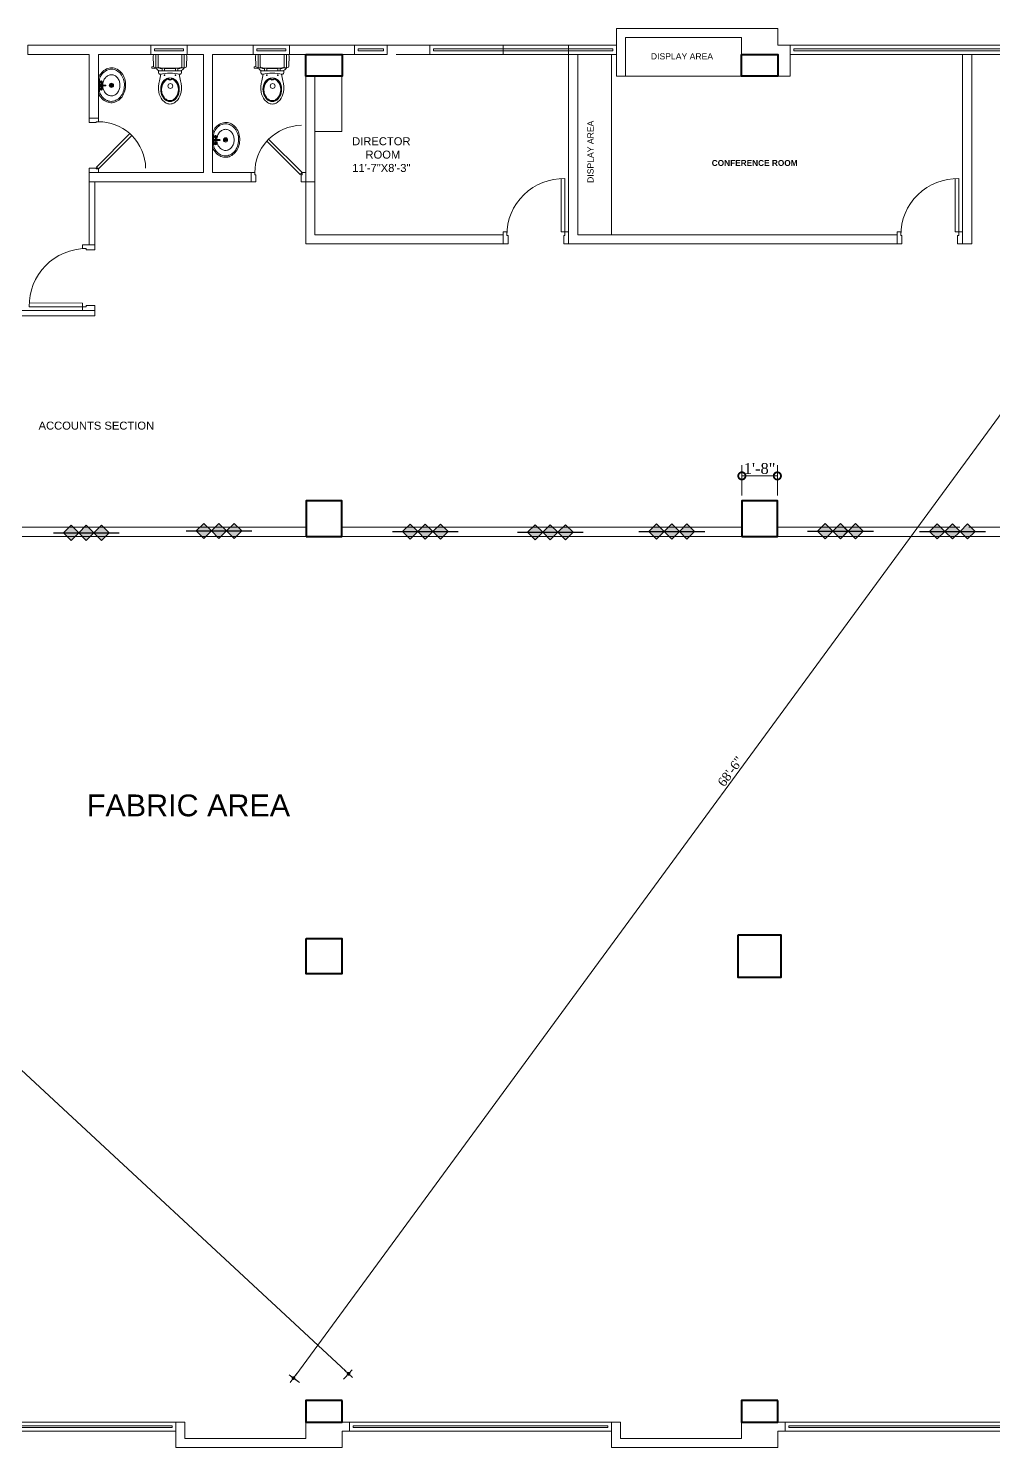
# Model space of a CAD drawing. Header units: inches. Extents: x -98933 to 1585249, y -3352739 to 192771.
# Drawn here: x 25345 to 25875, y 49650 to 50430 of the extents above; entities that cross this region are included whole.
import ezdxf

# ---------------------------------------------------------------- set-up
doc = ezdxf.new("R2010")
doc.units = ezdxf.units.IN
doc.header["$MEASUREMENT"] = 0
doc.header["$PDMODE"] = 35
doc.layers.get('0').update_dxf_attribs({"lineweight": 0})
doc.layers.get('Defpoints').update_dxf_attribs({"lineweight": 0})
for name, color, linetype, lineweight in [('A column', 106, 'Continuous', 40), ('A toilet', 30, 'Continuous', 0), ('A window', 150, 'Continuous', 0), ('coloum', 220, 'Continuous', 0), ('DOOR', 222, 'Continuous', 0), ('FIXTURE', 152, 'Continuous', 0), ('Layer1', 134, 'Continuous', 0), ('wall-line', 7, 'Continuous', 0)]:
    doc.layers.add(name, color=color, linetype=linetype, lineweight=lineweight)
doc.layers.add('fire rated wall', color=7, linetype='Continuous')
doc.styles.add('ARCH', font='times.ttf')
doc.styles.add('REG', font='times.ttf')
doc.styles.get("Standard").update_dxf_attribs({"font": 'arialbd.ttf', "height": 24})
doc.styles.add('style1', font='arial.ttf')
doc.dimstyles.new('Dim-Pres', dxfattribs={"dimtxt": 5.5, "dimasz": 2, "dimexe": 1.5, "dimexo": 1.5, "dimgap": 1, "dimtad": 3, "dimdec": 0, "dimzin": 3, "dimdsep": 46, "dimlunit": 4, "dimtxsty": 'REG', "dimblk": 'point', "dimcen": 2, "dimclrd": 256, "dimclre": 256, "dimclrt": 7, "dimadec": 0, "dimazin": 0, "dimtfac": 0.75, "dimtdec": 0, "dimtmove": 1, "dimatfit": 3, "dimldrblk": 'point', "dimfxl": 0, "dimtolj": 1, "dimtzin": 0, "dimlwd": -1, "dimlwe": -1, "dimarcsym": 1})
doc.dimstyles.new('Sunnya', dxfattribs={"dimtxt": 6, "dimasz": 8, "dimexe": 6, "dimexo": 3, "dimgap": 1, "dimtad": 3, "dimdec": 0, "dimzin": 3, "dimdsep": 46, "dimlunit": 4, "dimtxsty": 'ARCH', "dimblk": 'DOTSMALL', "dimcen": -2, "dimclrd": 256, "dimclre": 256, "dimclrt": 7, "dimadec": 0, "dimazin": 0, "dimtfac": 0.75, "dimtdec": 0, "dimtmove": 1, "dimatfit": 3, "dimfxl": 0, "dimtolj": 1, "dimtzin": 0, "dimlwd": -1, "dimlwe": -1, "dimarcsym": 0})

# ---------------------------------------------------------------- blocks, each defined once
blk = doc.blocks.new('A$C0D471ECC')
at = {"layer": 'A window', "ltscale": 30, "elevation": 0.3}
blk.add_lwpolyline([(-50.51, 36.74), (-50.51, 31.74), (93.49, 31.74), (93.49, 36.74), (-50.51, 36.74)], dxfattribs=at)
blk.add_lwpolyline([(-48.51, 34.74), (-48.51, 33.74), (91.49, 33.74), (91.49, 34.74)], close=True, dxfattribs=at)
blk = doc.blocks.new('y9')
at = {"layer": 'A window', "ltscale": 30, "elevation": 0.3}
blk.add_lwpolyline([(41502.07, 39798.24), (41502.07, 39793.24), (41522.07, 39793.24), (41522.07, 39798.24), (41502.07, 39798.24)], dxfattribs=at)
blk.add_lwpolyline([(41504.07, 39796.24), (41504.07, 39795.24), (41520.07, 39795.24), (41520.07, 39796.24)], close=True, dxfattribs=at)
blk = doc.blocks.new('A$C2D517346')
at = {"layer": 'DOOR'}
for p, q in [((2.25, 5.25), (2.25, 39.99)), ((4.5, 7.5), (4.59, 39.99)), ((0, 7.5), (4.5, 7.5))]:
    blk.add_line(p, q, dxfattribs=at)
for points in [[(0, 7.5), (2.25, 7.5), (2.25, 5.25), (3, 5.25), (3, 0), (0, 0)], [(40, 7.5), (37.75, 7.5), (37.75, 5.25), (37, 5.25), (37, 0), (40, 0)]]:
    blk.add_lwpolyline(points, close=True, dxfattribs=at)
blk.add_arc((3, 5.25), 34.75, 0, 91.23748, dxfattribs=at)
blk = doc.blocks.new('30 door')
at = {"layer": 'DOOR', "color": 7}
blk.add_lwpolyline([(-5, 28), (-5, 30), (0, 30), (0, 27.5), (-3.75, 27.5), (-3.75, 28), (-5, 28, 0.181643), (-22.32, 21.45), (-23.38, 20.38), (-5, 2), (-5, 0), (0, 0), (0, 2.5), (-3.75, 2.5), (-3.75, 2), (-5, 2), (-3.94, 3.06), (-22.32, 21.45), (-23.38, 20.38, 0.194724), (-31, 2.42, 0.196084)], format="xyb", dxfattribs=at)
blk = doc.blocks.new('COMOD-S')
at = {"layer": 'FIXTURE'}
for p, q in [((-7.85, 0), (-7.85, -5.42)), ((-2.98, -7.76), (2.98, -7.76)), ((-2.64, -11.37), (-3.36, -11.37)), ((-3, -11.01), (-3, -11.73)), ((2.64, -11.37), (3.36, -11.37)), ((3, -11.01), (3, -11.73))]:
    blk.add_line(p, q, dxfattribs=at)
for points in [[(8.47, 0), (-8.47, 0, 0.421203), (-9.19, -0.74), (-9.05, -6.56, 0.384529), (-8.38, -7.26, 0.020097), (0, -7.58, 0.020097), (8.38, -7.26, 0.384529), (9.05, -6.56), (9.19, -0.74, 0.421203)], [(6.28, -9.03), (-6.28, -9.03), (-6.28, -10.2, 0.472458), (-5.42, -10.91, -0.097656), (5.42, -10.91, 0.472458), (6.28, -10.2)], [(0, -25.96, -0.221073), (-3.15, -24.52, -0.102493), (-4.91, -21.19, -0.121565), (-4.84, -17.04, -0.187395), (-2.24, -13.54, -0.126952), (0, -12.96, -0.126952), (2.24, -13.54, -0.187395), (4.84, -17.04, -0.121565), (4.91, -21.19, -0.102493), (3.15, -24.52, -0.221073)]]:
    blk.add_lwpolyline(points, format="xyb", close=True, dxfattribs=at)
for points in [[(-7.85, -5.42), (-7.85, -6.86), (-7.85, -6.5, 0.081902), (-7.72, -7.31)], [(-7.72, -7.31, 0.32142), (-5.32, -9.03), (5.32, -9.03, 0.300027), (7.65, -7.49)], [(-6.2, -7.41, -0.203745), (-6.59, -6.5), (-6.59, 0)], [(-6.28, -7.33, 0.216674), (-5.32, -7.76), (-4.32, -7.76)], [(4.32, -7.76), (5.32, -7.76, 0.194092), (6.2, -7.41)], [(6.2, -7.41, 0.203745), (6.59, -6.5), (6.59, 0)], [(7.65, -7.49, 0.019656), (7.72, -7.31)], [(7.72, -7.31, 0.081906), (7.85, -6.5), (7.85, 0)], [(-5.08, -10.85), (-5.83, -14.5, 0.088113), (-6.13, -20.72, 0.124068), (-4.27, -24.95, 0.086475), (-2.15, -26.77, 0.130408), (0, -27.29, 0.130408), (2.15, -26.77, 0.086475), (4.27, -24.95, 0.124068), (6.13, -20.72, 0.088113), (5.83, -14.5), (5.08, -10.85)], [(0.99, -13.25, -0.069773), (2.15, -13.69, -0.187133), (4.66, -17.09, -0.121389), (4.73, -21.15, -0.102305), (3.02, -24.4, -0.221053), (0, -25.78, -0.221053), (-3.02, -24.4, -0.102305), (-4.73, -21.15, -0.059972), (-4.95, -19.13, -0.059972)], [(0.18, -14.12), (0.57, -13.93, 0.801198), (0.61, -13.79, 0.05862), (0, -13.72, 0.05862), (-0.61, -13.79, 0.801198), (-0.57, -13.93), (-0.18, -14.12)], [(4.52, -18.16, -0.089771), (4.4, -21.06, -0.101917), (2.75, -24.18, -0.221014), (0, -25.43, -0.221014), (-2.75, -24.18, -0.101917), (-4.4, -21.06, -0.033445), (-4.62, -19.13)]]:
    blk.add_lwpolyline(points, format="xyb", dxfattribs=at)
for points in [[(-2.98, -9.03), (-2.98, -7.65), (-4.32, -7.65), (-4.32, -9.03)], [(2.98, -9.03), (2.98, -7.65), (4.32, -7.65), (4.32, -9.03)]]:
    blk.add_lwpolyline(points, close=True, dxfattribs=at)
blk.add_lwpolyline([(7.24, -7.34), (8.33, -7.74), (10.04, -7.5), (9.94, -6.79), (8.94, -6.93)], dxfattribs=at)
at = {"layer": 'FIXTURE', "ltscale": 18}
blk.add_circle((-0.19, -17.39), 1.34, dxfattribs=at)
at = {"layer": 'FIXTURE'}
for centre, radius, start, end in [((2.12, -19.13), 7.06, 148.97318, 180.03686), ((0.14, -17.78), 4.68, 104.24981, 150.61341), ((-0.07, -17.72), 4.04, 101.85335, 150.00428), ((-1.06, -13.53), 0.287, 304.16874, 79.21347), ((1.06, -13.53), 0.287, 100.78357, 235.8283), ((0.07, -17.72), 4.04, 29.99609, 78.14702), ((-0.14, -17.78), 4.68, 29.38667, 75.75026), ((-2.12, -19.13), 7.06, 359.96289, 31.02656), ((2.19, -19.34), 6.81, 147.75931, 178.28957), ((-2.19, -19.34), 6.81, 1.71017, 32.24043)]:
    blk.add_arc(centre, radius, start, end, dxfattribs=at)
blk = doc.blocks.new('Faucet - Bathroom top')
for p, q in [((-4.107, 0.125), (-4.375, 0.125)), ((-3.75, 0.4788), (-3.75, 0.75)), ((-3.5, 0.482), (-3.5, 0.75)), ((-3.1461, 0.125), (-2.875, 0.125)), ((3.143, 0.125), (2.875, 0.125)), ((3.5, 0.4788), (3.5, 0.75)), ((3.75, 0.482), (3.75, 0.75)), ((4.1039, 0.125), (4.375, 0.125)), ((-4.1039, -0.125), (-4.375, -0.125)), ((-3.75, -0.4821), (-3.75, -0.75)), ((-3.5, -0.4789), (-3.5, -0.75)), ((-3.143, -0.125), (-2.875, -0.125)), ((-0.5, -0.8639), (-0.5, -4.5)), ((0.5, -4.5), (0.5, -0.8631)), ((3.1461, -0.125), (2.875, -0.125)), ((3.5, -0.4821), (3.5, -0.75)), ((3.75, -0.4789), (3.75, -0.75)), ((4.107, -0.125), (4.375, -0.125))]:
    blk.add_line(p, q)
for centre, radius in [((-3.625, 0), 1.375), ((-4.625, 0), 0.2795), ((-3.625, 0), 0.5), ((-3.625, 1), 0.2795), ((-2.625, 0), 0.2795), ((0, 0), 0.5), ((3.625, 0), 1.375), ((2.625, 0), 0.2795), ((3.625, 0), 0.5), ((3.625, 1), 0.2795), ((4.625, 0), 0.2795), ((-3.625, -1), 0.2795), ((3.625, -1), 0.2795)]:
    blk.add_circle(centre, radius)
for centre, radius, start, end in [((-3.625, 0), 1, 105.2407, 164.2093), ((-3.625, 0), 1, 16.44125, 74.07887), ((0, 0), 1.5, 289.6514, 250.3603), ((0, 0), 1, 300.3431, 239.7554), ((3.625, 0), 1, 106.12, 164.0884), ((3.625, 0), 1, 16.23422, 73.90469), ((-3.625, 0), 1, 196.2342, 253.9047), ((-3.625, 0), 1, 286.12, 344.0884), ((0, -4.5), 0.5, 180, 0), ((3.625, 0), 1, 196.4413, 254.0789), ((3.625, 0), 1, 285.2407, 344.2093)]:
    blk.add_arc(centre, radius, start, end)
blk = doc.blocks.new('basin')
at = {"layer": 'A toilet'}
for p, q in [((4321.59, -53481.96), (4321.59, -53486.67)), ((4322.02, -53482.45), (4322.02, -53486.25)), ((4325.98, -53484.32), (4327.06, -53484.32)), ((4326.52, -53484.85), (4326.52, -53483.78))]:
    blk.add_line(p, q, dxfattribs=at)
at = {"layer": 'A toilet', "linetype": 'Continuous'}
for points in [[(4321.71, -53487.43, 0.062243), (4322.54, -53488.86, 0.104469), (4324.31, -53490.37, 0.117634), (4326.3, -53490.92, 0.117634), (4328.33, -53490.5, 0.104469), (4330.19, -53489.11, 0.090016), (4331.41, -53487.06, 0.08192), (4331.92, -53484.49, 0.08192), (4331.58, -53481.89, 0.090016), (4330.49, -53479.77, 0.104469), (4328.73, -53478.26, 0.117634), (4326.73, -53477.71, 0.117634), (4324.7, -53478.13, 0.104469), (4322.85, -53479.52, 0.081852), (4321.7, -53481.37)], [(4322.14, -53487.18, 0.066025), (4322.96, -53488.57, 0.104678), (4324.6, -53489.94, 0.118622), (4326.43, -53490.41, 0.118622), (4328.27, -53489.99, 0.104678), (4329.95, -53488.67, 0.089562), (4331.03, -53486.76, 0.081185), (4331.46, -53484.38, 0.081185), (4331.1, -53481.99, 0.089562), (4330.07, -53480.06, 0.104678), (4328.43, -53478.69, 0.118622), (4326.6, -53478.22, 0.118622), (4324.76, -53478.64, 0.104678), (4323.09, -53479.96, 0.073678), (4322.14, -53481.5, 0.073678)], [(4323.26, -53484.57, 0.066324), (4323.5, -53485.85, 0.089718), (4324.18, -53487.12, 0.104607), (4325.26, -53488.02, 0.118283), (4326.47, -53488.32, 0.118283), (4327.69, -53488.04, 0.104607), (4328.79, -53487.17, 0.089718), (4329.5, -53485.92, 0.081436), (4329.78, -53484.35, 0.081436), (4329.54, -53482.78, 0.089718), (4328.85, -53481.51, 0.104607), (4327.77, -53480.61, 0.118283), (4326.56, -53480.31, 0.118283), (4325.35, -53480.59, 0.104607), (4324.24, -53481.46, 0.089718), (4323.53, -53482.71, 0.078525), (4323.26, -53484.22, 0.078525)]]:
    blk.add_lwpolyline(points, format="xyb", dxfattribs=at)
at = {"layer": 'A toilet'}
for radius in [0.81, 0.54]:
    blk.add_circle((4326.52, -53484.32), radius, dxfattribs=at)
for centre, radius, start, end in [((4323.34, -53482), 1.76, 159.183, 181.1289), ((4326.32, -53482.54), 4.3, 166.0045, 178.8129), ((4326.44, -53486.15), 4.43, 181.2737, 193.4618), ((4324.24, -53486.64), 2.65, 180.7221, 197.4282)]:
    blk.add_arc(centre, radius, start, end, dxfattribs=at)
at = {"layer": 'A toilet', "xscale": 0.3518484480027837, "yscale": 0.3518484480027837, "zscale": 0.3518484480027837, "rotation": 90}
blk.add_blockref('Faucet - Bathroom top', (4322.69, -53484.4), dxfattribs=at)
blk = doc.blocks.new('_DotSmall')
at = {"layer": 'wall-line', "color": 0, "const_width": 0.5}
blk.add_lwpolyline([(-0.0625, 0, 1), (0.0625, 0, 1)], format="xyb", close=True, dxfattribs=at)
blk = doc.blocks.new('*D382')
at = {"layer": 'coloum', "ltscale": 30, "transparency": 16777216}
for p, q in [((25737.1, 50173.5), (25737.1, 50190.24)), ((25756.6, 50173.5), (25756.6, 50190.24)), ((25737.1, 50184.24), (25756.6, 50184.24))]:
    blk.add_line(p, q, dxfattribs=at)
at = {"layer": 'Defpoints', "color": 0, "ltscale": 30, "transparency": 16777216}
for p in [(25756.6, 50184.24), (25737.1, 50170.5, 0.3), (25756.6, 50170.5, 0.3)]:
    blk.add_point(p, dxfattribs=at)
at = {"layer": 'coloum', "ltscale": 30, "transparency": 16777216, "xscale": 8, "yscale": 8, "zscale": 8, "rotation": 180}
blk.add_blockref('_DotSmall', (25737.1, 50184.24), dxfattribs=at)
at = {"layer": 'coloum', "ltscale": 30, "transparency": 16777216, "xscale": 8, "yscale": 8, "zscale": 8}
blk.add_blockref('_DotSmall', (25756.6, 50184.24), dxfattribs=at)
at = {"layer": 'coloum', "color": 7, "ltscale": 30, "transparency": 16777216, "insert": (25746.85, 50188.29), "char_height": 6, "attachment_point": 5, "style": 'ARCH'}
blk.add_mtext('\\A1;1\'-8"', dxfattribs=at)
blk = doc.blocks.new('dot')
at = {"color": 4}
for p, q in [((-1.5, 0), (1.5, 0)), ((0, 1.5), (0, -1.5))]:
    blk.add_line(p, q, dxfattribs=at)
at = {"color": 6, "const_width": 0.5}
blk.add_lwpolyline([(-0.25, 0, 1), (0.25, 0, 1)], format="xyb", close=True, dxfattribs=at)
blk = doc.blocks.new('point')
blk.add_blockref('dot', (0, 0))
blk = doc.blocks.new('*D560')
at = {"layer": 'Defpoints', "color": 0, "ltscale": 30, "transparency": 16777216}
for p in [(24959.34, 50184.37), (25520.91, 49690.62), (25507.35, 49676)]:
    blk.add_point(p, dxfattribs=at)
at = {"layer": 'Layer1', "ltscale": 30, "transparency": 16777216}
for p, q in [((24970.18, 50196.05), (24973.92, 50200.08)), ((24974.37, 50197.62), (25519.44, 49691.98)), ((25518.19, 49687.69), (25521.93, 49691.72))]:
    blk.add_line(p, q, dxfattribs=at)
at = {"layer": 'Layer1', "ltscale": 30, "transparency": 16777216, "xscale": 2, "yscale": 2, "zscale": 2}
for p, rotation in [((24972.9, 50198.98), 137.1493671832792), ((25520.91, 49690.62), 317.1493671832793)]:
    blk.add_blockref('point', p, dxfattribs=dict(at, rotation=rotation))
at = {"layer": 'Layer1', "color": 7, "ltscale": 30, "transparency": 16777216, "insert": (25249.31, 49947.4), "char_height": 5, "attachment_point": 5, "rotation": 317.14937, "style": 'REG'}
blk.add_mtext('\\A1;62\'-3"', dxfattribs=at)
blk = doc.blocks.new('*D561')
at = {"layer": 'Defpoints', "color": 0, "ltscale": 30, "transparency": 16777216}
for p in [(25976.64, 50351.05), (25993.35, 50338.81), (25507.35, 49676)]:
    blk.add_point(p, dxfattribs=at)
at = {"layer": 'Layer1', "ltscale": 30, "transparency": 16777216}
for p, q in [((25979.87, 50348.69), (25975.43, 50351.94)), ((25491.83, 49689.87), (25975.46, 50349.44)), ((25493.87, 49685.89), (25489.43, 49689.14))]:
    blk.add_line(p, q, dxfattribs=at)
at = {"layer": 'Layer1', "ltscale": 30, "transparency": 16777216, "xscale": 2, "yscale": 2, "zscale": 2}
for p, rotation in [((25976.64, 50351.05), 53.74918053335664), ((25490.64, 49688.25), 233.7491805333567)]:
    blk.add_blockref('point', p, dxfattribs=dict(at, rotation=rotation))
at = {"layer": 'Layer1', "color": 7, "ltscale": 30, "transparency": 16777216, "insert": (25730.79, 50021.75), "char_height": 5, "attachment_point": 5, "rotation": 53.74918, "style": 'REG'}
blk.add_mtext('\\A1;68\'-6"', dxfattribs=at)
blk = doc.blocks.new('bfg')
at = {"layer": 'fire rated wall'}
h = blk.add_hatch(color=1, dxfattribs=at)
h.dxf.hatch_style = 1
h.paths.add_polyline_path([(9432308.7, -5613534.5), (9432321.4, -5613547.3), (9432334.2, -5613534.5)])
h.paths.add_polyline_path([(9432334.2, -5613534.5), (9432321.4, -5613521.8), (9432308.7, -5613534.5)])
h.paths.add_polyline_path([(9432334.2, -5613534.5), (9432359.7, -5613534.5), (9432346.9, -5613521.8)])
h.paths.add_polyline_path([(9432334.2, -5613534.5), (9432346.9, -5613547.3), (9432359.7, -5613534.5)])
at = {"layer": 'fire rated wall', "color": 1, "elevation": 0}
for points in [[(9432321.4, -5613547.3), (9432334.2, -5613534.5), (9432321.4, -5613521.8), (9432308.7, -5613534.5)], [(9432346.9, -5613547.3), (9432359.7, -5613534.5), (9432346.9, -5613521.8), (9432334.2, -5613534.5)]]:
    blk.add_lwpolyline(points, close=True, dxfattribs=at)
blk.add_lwpolyline([(9432291.7, -5613534.5), (9432376.7, -5613534.5)], dxfattribs=at)
blk = doc.blocks.new('3HR RATE')
at = {"layer": 'fire rated wall', "xscale": 1.292997314696549, "yscale": 1.292997314696549, "zscale": 1.292997314696549}
for p in [(-12191616.2, 7245476.7), (-12191583.2, 7245476.7)]:
    blk.add_blockref('bfg', p, dxfattribs=at)

msp = doc.modelspace()

# ---------------------------------------------------------------- linework, layer by layer
at = {"layer": 'A column', "color": 7}
for points in [[(25497.35, 50416), (25517.35, 50416), (25517.35, 50404), (25497.35, 50404), (25497.35, 50416)], [(25736.85, 50416), (25756.85, 50416), (25756.85, 50404), (25736.85, 50404), (25736.85, 50416)], [(25517.35, 49676), (25497.35, 49676), (25497.35, 49664), (25517.35, 49664), (25517.35, 49676)], [(25756.85, 49676), (25736.85, 49676), (25736.85, 49664), (25756.85, 49664), (25756.85, 49676)]]:
    msp.add_lwpolyline(points, dxfattribs=at)
for points in [[(25497.6, 50151), (25517.1, 50151), (25517.1, 50170.5), (25497.6, 50170.5)], [(25737.1, 50151), (25756.6, 50151), (25756.6, 50170.5), (25737.1, 50170.5)], [(25735.1, 49932), (25758.6, 49932), (25758.6, 49908.5), (25735.1, 49908.5)], [(25497.6, 49930), (25517.1, 49930), (25517.1, 49910.5), (25497.6, 49910.5)]]:
    msp.add_lwpolyline(points, close=True, dxfattribs=at)
at = {"layer": 'coloum', "color": 7, "ltscale": 30}
for p, q in [((25668.1, 50404), (25668.1, 50430.29)), ((25668.1, 50430.29), (25756.85, 50430.29)), ((25756.85, 50430.29), (25756.85, 50421)), ((25736.85, 50425.29), (25673.06, 50425.29)), ((25673.06, 50425.29), (25673.06, 50404)), ((25736.85, 50416.75), (25736.85, 50425.29)), ((25542.02, 50421), (25547.02, 50421)), ((25547.02, 50421), (25565.52, 50421)), ((25565.52, 50416), (25547.02, 50416)), ((25565.52, 50421), (25565.52, 50416)), ((25605.84, 50416), (25605.84, 50421)), ((25641.84, 50311.75), (25641.84, 50421)), ((25646.84, 50416), (25646.84, 50316.75)), ((25736.85, 50416), (25736.85, 50416.75)), ((25756.85, 50416), (25736.85, 50416)), ((25756.85, 50421), (25763.6, 50421)), ((25756.85, 50404), (25756.85, 50416)), ((25763.6, 50421), (25763.6, 50404)), ((25673.06, 50404), (25668.1, 50404)), ((25763.6, 50404), (25756.85, 50404)), ((25497.35, 50346), (25497.35, 50311.75)), ((25502.35, 50346), (25502.35, 50316.75)), ((25605.84, 50316.75), (25502.35, 50316.75)), ((25605.84, 50311.75), (25605.84, 50316.75)), ((25646.84, 50316.75), (25822.42, 50316.75)), ((25822.42, 50316.75), (25822.42, 50311.75)), ((25858.42, 50311.75), (25858.42, 50318.51)), ((25605.84, 50311.75), (25497.35, 50311.75)), ((25822.42, 50311.75), (25641.84, 50311.75)), ((25863.42, 50311.75), (25858.42, 50311.75)), ((25756.85, 50156), (25856.93, 50156)), ((25976.85, 50151), (25756.85, 50151)), ((25861.93, 50156), (25976.85, 50156))]:
    msp.add_line(p, q, dxfattribs=at)
for points in [[(25673.06, 50404), (25736.85, 50404), (25736.85, 50425.29), (25673.06, 50425.29)], [(25488.48, 50421), (25524.1, 50421), (25524.1, 50416), (25488.48, 50416)], [(25526.1, 50419), (25526.1, 50418), (25540.02, 50418), (25540.02, 50419)], [(25567.52, 50419), (25567.52, 50418), (25666.1, 50418), (25666.1, 50419)], [(25665.34, 50416), (25646.84, 50416), (25646.84, 50316.75), (25665.34, 50316.75)], [(25765.6, 50419), (25765.6, 50418), (25905.6, 50418), (25905.6, 50419)], [(25502.35, 50346), (25497.35, 50346), (25497.35, 50404), (25502.35, 50404)], [(25378.35, 50346), (25381.35, 50346), (25381.35, 50311.25), (25378.35, 50311.25)], [(25381.35, 50275.25), (25381.35, 50272.25), (25262.85, 50272.25), (25262.85, 50275.25)], [(25277.6, 50156), (25497.6, 50156), (25497.6, 50151), (25277.6, 50151)], [(25277.85, 50156), (25497.85, 50156), (25497.85, 50151), (25277.85, 50151)], [(25517.1, 50156), (25737.1, 50156), (25737.1, 50151), (25517.1, 50151)], [(25517.35, 50156), (25737.35, 50156), (25737.35, 50151), (25517.35, 50151)]]:
    msp.add_lwpolyline(points, close=True, dxfattribs=at)
for points in [[(25344.6, 50416), (25344.6, 50421), (25383.35, 50421), (25412.23, 50421), (25412.23, 50416), (25383.35, 50416), (25383.35, 50381), (25378.35, 50381), (25378.35, 50416), (25344.6, 50416)], [(25468.48, 50421), (25468.48, 50421), (25468.48, 50421), (25468.48, 50416), (25468.48, 50416), (25468.48, 50416), (25468.48, 50416), (25468.48, 50416), (25446.1, 50416), (25446.1, 50351), (25467.35, 50351), (25467.35, 50346), (25378.35, 50346), (25378.35, 50351), (25441.1, 50351), (25441.1, 50416), (25432.23, 50416), (25432.23, 50421), (25432.23, 50421), (25432.23, 50421), (25468.48, 50421)], [(25524.1, 50421), (25524.1, 50416), (25542.02, 50416), (25542.02, 50421), (25524.1, 50421)], [(25565.52, 50421), (25565.52, 50416), (25668.1, 50416), (25668.1, 50421), (25547.02, 50421)], [(25763.6, 50421), (25763.6, 50416), (25907.6, 50416), (25907.6, 50421), (25763.6, 50421)], [(25858.42, 50311.75), (25858.42, 50416)], [(25863.42, 50311.75), (25863.42, 50416)], [(25425.85, 49664), (25430.85, 49664), (25430.85, 49655), (25497.35, 49655), (25497.35, 49664), (25521.35, 49664), (25521.35, 49659), (25517.35, 49659), (25517.35, 49650), (25425.85, 49650), (25425.85, 49664)], [(25665.35, 49664), (25670.35, 49664), (25670.35, 49655), (25736.85, 49655), (25736.85, 49664), (25760.85, 49664), (25760.85, 49659), (25756.85, 49659), (25756.85, 49650), (25665.35, 49650), (25665.35, 49664)]]:
    msp.add_lwpolyline(points, dxfattribs=at)
at = {"layer": 'coloum', "color": 7}
msp.add_lwpolyline([(25502.35, 50404), (25502.35, 50373.56), (25517.1, 50373.56), (25517.1, 50404), (25502.35, 50404)], dxfattribs=at)

# ---------------------------------------------------------------- block references
for p in [(-16089.84, 10622.76, -0.3), (-16033.59, 10622.76, -0.3)]:
    msp.add_blockref('y9', p, dxfattribs=at)
at = {"layer": 'coloum', "color": 7, "ltscale": 0.1, "xscale": -1}
for p in [(25422.73, 50416), (25478.98, 50416)]:
    msp.add_blockref('COMOD-S', p, dxfattribs=at)
at = {"layer": 'coloum', "color": 7, "xscale": 1.450971016180119, "yscale": 1.450971016194671, "zscale": 1.45097101618495}
for p in [(19112.85, 128003.19), (19175.6, 127973.19)]:
    msp.add_blockref('basin', p, dxfattribs=at)
at = {"layer": 'coloum', "color": 7, "xscale": -1}
msp.add_blockref('30 door', (25378.35, 50351), dxfattribs=at)
at = {"layer": 'coloum', "color": 7, "xscale": -1, "rotation": 90}
msp.add_blockref('30 door', (25497.35, 50346), dxfattribs=at)
at = {"layer": 'coloum', "color": 7, "ltscale": 30, "xscale": -0.9000000000014552, "yscale": 0.8999999999941792, "zscale": 0.9}
for p in [(25641.84, 50311.75), (25858.42, 50311.75)]:
    msp.add_blockref('A$C2D517346', p, dxfattribs=at)
at = {"layer": 'coloum', "color": 7, "ltscale": 30, "xscale": 0.8999999999941792, "yscale": 0.8999999999941792, "zscale": 0.9, "rotation": 90}
msp.add_blockref('A$C2D517346', (25381.35, 50275.25), dxfattribs=at)
at = {"layer": 'coloum', "color": 7, "ltscale": 30}
for p in [(25332.36, 49627.27, -0.3), (25571.86, 49627.27, -0.3), (25811.36, 49627.27, -0.3)]:
    msp.add_blockref('A$C0D471ECC', p, dxfattribs=at)
at = {"layer": 'Layer1', "xscale": 0.2533935670508072, "yscale": 0.2533935670508072, "zscale": 0.2533935670521235}
for p in [(24266.07, 53398.52), (24338.99, 53399.55), (24452.45, 53399.19), (24521.13, 53398.79), (24587.92, 53399.21), (24680.61, 53399.45), (24742.21, 53399.3)]:
    msp.add_blockref('3HR RATE', p, dxfattribs=at)

# ---------------------------------------------------------------- texts
at = {"layer": 'coloum', "color": 7, "ltscale": 30}
msp.add_text('CONFERENCE ROOM', height=3.2525, dxfattribs=at).set_placement((25720.53, 50354.66))
at = {"layer": 'coloum', "color": 7, "ltscale": 30, "insert": (25704.17, 50413.18), "char_height": 3.388, "width": 95.2265, "attachment_point": 8, "style": 'style1'}
msp.add_mtext('DISPLAY AREA', dxfattribs=at)
at = {"layer": 'coloum', "color": 7, "insert": (25655.61, 50362.44), "char_height": 3.388, "width": 95.2265, "attachment_point": 8, "rotation": 90, "style": 'style1'}
msp.add_mtext('DISPLAY AREA', dxfattribs=at)
at = {"layer": 'coloum', "color": 7, "char_height": 4.4, "width": 273.1485, "attachment_point": 8, "style": 'style1'}
for s, insert in [('DIRECTOR\\P ROOM\\P11\'-7"X8\'-3"', (25538.9, 50351.3)), ('ACCOUNTS SECTION', (25382.25, 50209.63))]:
    msp.add_mtext(s, dxfattribs=dict(at, insert=insert))
at = {"layer": 'coloum', "color": 7, "lineweight": 13, "insert": (25432.88, 50009.09), "char_height": 12, "width": 259.1873, "attachment_point": 2, "style": 'style1'}
msp.add_mtext('FABRIC AREA', dxfattribs=at)

# ---------------------------------------------------------------- dimensions: what is measured, and where the dimension line sits
at = {"layer": 'coloum', "color": 7, "ltscale": 30}
dim = msp.add_linear_dim(base=(25756.60015867, 50184.23745356, -0.29861353), p1=(25737.10015867, 50170.50471967), p2=(25756.60015867, 50170.50471967), dimstyle='Sunnya', dxfattribs=at)
dim.commit()
dim.dimension.update_dxf_attribs({"geometry": '*D382', "text_midpoint": (25746.85015867, 50188.28936416, -0.29861353)})
at = {"layer": 'Layer1', "color": 1, "ltscale": 30}
for p1, p2, distance, picture, middle in [((25507.35, 49676), (25993.35, 50338.81), 20.72, '*D561', (25730.79, 50021.75)), ((24959.34, 50184.37), (25507.35, 49676), 19.94, '*D560', (25249.31, 49947.4))]:
    dim = msp.add_aligned_dim(p1=p1, p2=p2, distance=distance, dimstyle='Dim-Pres', override={"dimtxt": 5, "dimfxl": 4, "dimfxlon": 1}, dxfattribs=at)
    dim.commit()
    dim.dimension.update_dxf_attribs({"geometry": picture, "text_midpoint": middle})

doc.saveas('drawing.dxf')
